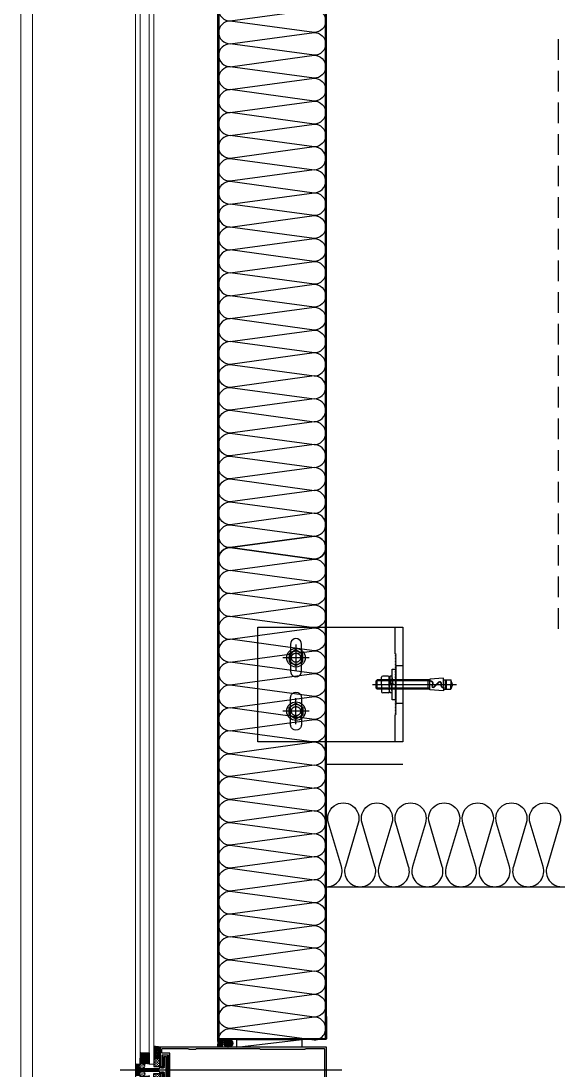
# Model space of a CAD drawing. Header units: millimetres. Extents: x -37526 to 92296, y -340 to 26760.
# Drawn here: x 38450 to 39153, y 16360 to 17734 of the extents above; entities that cross this region are included whole.
import ezdxf

# ---------------------------------------------------------------- set-up
doc = ezdxf.new("R2010")
doc.units = ezdxf.units.MM
doc.header["$LTSCALE"] = 60
for name, pattern in [('CENTER2', [28.575, 19.05, -3.175, 3.175, -3.175]), ('HID', [2.3, 1.5, -0.8]), ('HIDDEN', [2, 1, -1])]:
    doc.linetypes.add(name, pattern=pattern)
for name, color, linetype in [('A-ETC-8', 8, 'Continuous'), ('A-WP', 1, 'HID'), ('B-AR', 7, 'Continuous'), ('cen', 1, 'Continuous'), ('EGI', 6, 'Continuous'), ('fastener', 1, 'Continuous'), ('GLASS', 7, 'Continuous'), ('INSUL', 8, 'Continuous'), ('polyamide', 6, 'Continuous'), ('S-TEEL', 4, 'Continuous'), ('SEALANT', 252, 'Continuous'), ('W250', 7, 'Continuous')]:
    doc.layers.add(name, color=color, linetype=linetype)
doc.layers.add('A-WIN', color=4, linetype='Continuous', lineweight=9)
doc.layers.add('A-WIN-ELE', color=8, linetype='Continuous', lineweight=9)
pattern_1 = [(90, (81579.6663, 89232.96467), (-0.15875, 0.079375), [0, -0.15875])]
pattern_2 = [(225, (58237.0189, -22344.7967), (1.122532015, -1.122532015), []), (315, (58237.0189, -22344.7967), (1.122532015, 1.122532015), [])]
pattern_3 = [(270, (-24016.0779, 66483.7451), (1.5875, -1.5875), [1.5875, -1.5875])]
pattern_4 = [(315, (-462.3626, 2021.3178), (0.8838835, 0.8838835), []), (45, (-462.3626, 2021.3178), (-0.8838835, 0.8838835), [])]
pattern_5 = [(248.1986, (-173432.0886, -82748.5761), (0.464238432, -0.5222680618), [0, -0.625])]

# ---------------------------------------------------------------- blocks, each defined once
blk = doc.blocks.new('커튼월 히든바')
at = {"layer": 'GLASS', "transparency": 33554687}
h = blk.add_hatch(dxfattribs=at)
h.set_pattern_fill('ANSI37', color=253, scale=10, angle=90, style=0)
h.set_pattern_definition(pattern_4)
h.paths.add_polyline_path([(-182, 8.5, 0.198912), (-181.7, 7.8, 0.112366), (-194.3, 7.8, 0.198912), (-194, 8.5), (-194, 15.5), (-193, 15.5), (-193, 16.2, 0.414214), (-192.3, 15.5), (-183.8, 15.5, 0.414035), (-183.1, 16.2), (-183.1, 15.5), (-182, 15.5)])
h = blk.add_hatch(dxfattribs=at)
h.set_pattern_fill('ANSI37', color=253, scale=10, angle=270, style=0)
h.set_pattern_definition(pattern_4)
h.paths.add_polyline_path([(-182, -8.5, -0.198912), (-181.7, -7.8, -0.112366), (-194.3, -7.8, -0.198912), (-194, -8.5), (-194, -15.5), (-193, -15.5), (-193, -16.2, -0.414214), (-192.3, -15.5), (-183.8, -15.5, -0.414035), (-183.1, -16.2), (-183.1, -15.5), (-182, -15.5)])
at = {"layer": 'SEALANT', "transparency": 33554687}
h = blk.add_hatch(dxfattribs=at)
h.set_pattern_fill('ANSI37', color=253, scale=0.5)
h.set_pattern_definition(pattern_2)
h.paths.add_polyline_path([(-168, 14.5), (-176, 14.5), (-176, 31, 0.032752), (-168, 30)])
at = {"layer": 'SEALANT'}
h = blk.add_hatch(dxfattribs=at)
h.set_pattern_fill('DASH', color=253, scale=0.5, angle=90, style=0)
h.set_pattern_definition(pattern_3)
h.paths.add_polyline_path([(-168, 14.5), (-176, 14.5), (-176, 4.5), (-168, 4.5)])
at = {"layer": 'SEALANT', "transparency": 33554687}
h = blk.add_hatch(dxfattribs=at)
h.set_pattern_fill('DOTS', color=253, scale=0.5)
h.set_pattern_definition([(360, (-73304.1348, 247739.18495), (0.396875, 0.79375), [0, -0.79375])])
edge = h.paths.add_edge_path()
edge.add_line((-190.8, -8.2), (-191.2, -8.2))
edge.add_arc((-186, 40.5), 49, 263.9321, 271.3061)
edge.add_line((-184.9, -8.5), (-185.3, -8.5))
edge.add_line((-185.3, -8.5), (-185.8, -8.4))
edge.add_line((-185.8, -8.4), (-186.2, -8.3))
edge.add_line((-186.2, -8.3), (-186.7, -8.2))
edge.add_line((-186.7, -8.2), (-187.1, -8.1))
edge.add_line((-187.1, -8.1), (-187.6, -8))
edge.add_line((-187.6, -8), (-188, -7.9))
edge.add_line((-188, -7.9), (-188.4, -7.7))
edge.add_line((-188.4, -7.7), (-188.8, -7.5))
edge.add_line((-188.8, -7.5), (-189.1, -7.4))
edge.add_line((-189.1, -7.4), (-189.6, -7.7))
edge.add_line((-189.6, -7.7), (-190.2, -8))
edge.add_line((-190.2, -8), (-190.8, -8.2))
edge = h.paths.add_edge_path()
edge.add_line((-191.2, 8.2), (-190.8, 8.2))
edge.add_line((-190.8, 8.2), (-190.2, 8))
edge.add_line((-190.2, 8), (-189.6, 7.7))
edge.add_line((-189.6, 7.7), (-189.1, 7.4))
edge.add_line((-189.1, 7.4), (-188.8, 7.5))
edge.add_line((-188.8, 7.5), (-188.4, 7.7))
edge.add_line((-188.4, 7.7), (-188, 7.9))
edge.add_line((-188, 7.9), (-187.6, 8))
edge.add_line((-187.6, 8), (-187.1, 8.1))
edge.add_line((-187.1, 8.1), (-186.7, 8.2))
edge.add_line((-186.7, 8.2), (-186.2, 8.3))
edge.add_line((-186.2, 8.3), (-185.8, 8.4))
edge.add_line((-185.8, 8.4), (-185.3, 8.5))
edge.add_line((-185.3, 8.5), (-184.9, 8.5))
edge.add_arc((-186, -40.5), 49, 88.6939, 96.0686)
edge = h.paths.add_edge_path()
edge.add_line((-192.6, 8), (-192.4, 8.1))
edge.add_arc((-186, -40.5), 49, 97.4949, 99.7473)
edge.add_line((-194.3, 7.8), (-195, 7.5))
edge.add_line((-195, 7.5), (-199, 7.5))
edge.add_arc((-199, 8.5), 1, 190.5973, 270, ccw=False)
edge.add_arc((-290.7, 0), 91, -5.2405, 5.2405, ccw=False)
edge.add_arc((-199, -8.5), 1, 90, 169.4027, ccw=False)
edge.add_line((-199, -7.5), (-195, -7.5))
edge.add_line((-195, -7.5), (-194.3, -7.8))
edge.add_arc((-186, 40.5), 49, 260.2527, 262.5043)
edge.add_line((-192.4, -8.1), (-192.6, -8))
edge.add_line((-192.6, -8), (-193.2, -7.7))
edge.add_line((-193.2, -7.7), (-193.7, -7.4))
edge.add_line((-193.7, -7.4), (-194.1, -6.9))
edge.add_line((-194.1, -6.9), (-194.4, -6.4))
edge.add_line((-194.4, -6.4), (-194.6, -5.8))
edge.add_line((-194.6, -5.8), (-194.8, -5.2))
edge.add_line((-194.8, -5.2), (-194.8, -4.6))
edge.add_line((-194.8, -4.6), (-194.6, -3.9))
edge.add_line((-194.6, -3.9), (-194.4, -3.4))
edge.add_line((-194.4, -3.4), (-194.1, -2.8))
edge.add_line((-194.1, -2.8), (-193.7, -2.4))
edge.add_line((-193.7, -2.4), (-193.6, -2.3))
edge.add_line((-193.6, -2.3), (-193.7, -2))
edge.add_line((-193.7, -2), (-193.8, -1.6))
edge.add_line((-193.8, -1.6), (-193.9, -1.2))
edge.add_line((-193.9, -1.2), (-193.9, -0.8))
edge.add_line((-193.9, -0.8), (-194, -0.4))
edge.add_line((-194, -0.4), (-194, 0))
edge.add_line((-194, 0), (-194, 0.4))
edge.add_line((-194, 0.4), (-193.9, 0.8))
edge.add_line((-193.9, 0.8), (-193.9, 1.2))
edge.add_line((-193.9, 1.2), (-193.8, 1.6))
edge.add_line((-193.8, 1.6), (-193.7, 2))
edge.add_line((-193.7, 2), (-193.6, 2.3))
edge.add_line((-193.6, 2.3), (-193.7, 2.4))
edge.add_line((-193.7, 2.4), (-194.1, 2.8))
edge.add_line((-194.1, 2.8), (-194.4, 3.4))
edge.add_line((-194.4, 3.4), (-194.6, 3.9))
edge.add_line((-194.6, 3.9), (-194.8, 4.6))
edge.add_line((-194.8, 4.6), (-194.8, 5.2))
edge.add_line((-194.8, 5.2), (-194.6, 5.8))
edge.add_line((-194.6, 5.8), (-194.4, 6.4))
edge.add_line((-194.4, 6.4), (-194.1, 6.9))
edge.add_line((-194.1, 6.9), (-193.7, 7.4))
edge.add_line((-193.7, 7.4), (-193.2, 7.7))
edge.add_line((-193.2, 7.7), (-192.6, 8))
at = {"layer": 'SEALANT'}
h = blk.add_hatch(dxfattribs=at)
h.set_pattern_fill('DOTS', color=8, scale=10, angle=248.1986)
h.set_pattern_definition(pattern_5)
edge = h.paths.add_edge_path()
edge.add_ellipse((-191.4, 4.9), major_axis=(0, 3.37), ratio=1, start_angle=0, end_angle=360, ccw=False)
at = {"layer": 'SEALANT', "transparency": 33554687}
h = blk.add_hatch(dxfattribs=at)
h.set_pattern_fill('DOTS', color=253, scale=0.1, angle=90)
h.set_pattern_definition(pattern_1)
h.paths.add_polyline_path([(-167.9, 2.7), (-166.1, 2.7), (-166.1, 2.9), (-166.1, 3.8), (-166.1, 4.5), (-167.5, 4.5, -0.362029), (-168, 4.9, -0.057613), (-168.3, 2.5), (-168.1, 2.7, -0.198912)])
at = {"layer": 'SEALANT'}
h = blk.add_hatch(dxfattribs=at)
h.set_pattern_fill('DOTS', color=8, scale=10, angle=248.1986)
h.set_pattern_definition(pattern_5)
edge = h.paths.add_edge_path()
edge.add_ellipse((-191.4, -4.9), major_axis=(0, -3.37), ratio=1, start_angle=0, end_angle=360)
h = blk.add_hatch(dxfattribs=at)
h.set_pattern_fill('DASH', color=253, scale=0.5, angle=270, style=0)
h.set_pattern_definition(pattern_3)
h.paths.add_polyline_path([(-168, -14.5), (-176, -14.5), (-176, -4.5), (-168, -4.5)])
at = {"layer": 'SEALANT', "transparency": 33554687}
h = blk.add_hatch(dxfattribs=at)
h.set_pattern_fill('DOTS', color=253, scale=0.1, angle=270)
h.set_pattern_definition(pattern_1)
h.paths.add_polyline_path([(-167.9, -2.7), (-166.1, -2.7), (-166.1, -3), (-166.1, -3.8), (-166.1, -4.5), (-167.5, -4.5, 0.362029), (-168, -4.9, 0.057613), (-168.3, -2.5), (-168.1, -2.7, 0.198912)])
h = blk.add_hatch(dxfattribs=at)
h.set_pattern_fill('ANSI37', color=253, scale=0.5)
h.set_pattern_definition(pattern_2)
h.paths.add_polyline_path([(-168, -14.5), (-176, -14.5), (-176, -31, -0.032752), (-168, -30)])
at = {"layer": 'B-AR'}
for points in [[(-165.3, 19, -0.414214), (-164.3, 20), (-158, 20, -0.414214), (-157.5, 19.5), (-157.5, -19.5, -0.414214), (-158, -20), (-164.3, -20, -0.414214), (-165.3, -19), (-165.3, -4.7, 0.414214), (-165.5, -4.5), (-167.5, -4.5, 0.414214), (-168, -5), (-168, -30), (50, -30), (50, 30), (-168, 30), (-168, 5, 0.414214), (-167.5, 4.5), (-165.5, 4.5, 0.414214), (-165.3, 4.7)], [(-130.6, -28), (-165.2, -28, -0.414214), (-165.7, -27.5), (-165.7, -22.7, -0.414214), (-165.2, -22.2), (-155.8, -22.2, 0.414214), (-155.3, -21.7), (-155.3, 21.7, 0.414214), (-155.8, 22.2), (-165.2, 22.2, -0.414214), (-165.7, 22.7), (-165.7, 27.5, -0.414214), (-165.2, 28), (-130.6, 28), (-130.1, 27.5), (-120.9, 27.5), (-120.4, 28), (-37.6, 28), (-37.1, 27.5), (22.1, 27.5), (22.6, 28), (47, 28, -0.414214), (47.5, 27.5), (47.5, -27.5, -0.414214), (47, -28), (22.6, -28), (22.1, -27.5), (-37.1, -27.5), (-37.6, -28), (-120.4, -28), (-120.9, -27.5), (-130.1, -27.5)], [(-163.6, -2.7, -0.414214), (-162.6, -3.7), (-162.6, -4.6, 0.298217), (-162.9, -5.1, 0.298217), (-162.6, -5.5), (-162.6, -16.3, 0.298217), (-162.9, -16.8, 0.414214), (-162.4, -17.3), (-160.4, -17.3, 0.414214), (-159.9, -16.8, 0.236068), (-160.1, -16.4), (-160.1, -0.4, 0.236068), (-159.9, 0, 0.236068), (-160.1, 0.4), (-160.1, 16.4, 0.236068), (-159.9, 16.8, 0.414214), (-160.4, 17.3), (-162.4, 17.3, 0.414214), (-162.9, 16.8, 0.298217), (-162.6, 16.3), (-162.6, 5.5, 0.298217), (-162.9, 5.1, 0.298217), (-162.6, 4.6), (-162.6, 3.7, -0.414214), (-163.6, 2.7), (-167.9, 2.7, 0.198912), (-168.1, 2.7), (-169, 1.8, -0.198911), (-169.7, 1.5), (-195.8, 1.5, 0.414214), (-197.3, 0, 0.414214), (-195.8, -1.5), (-169.7, -1.5, -0.198912), (-169, -1.8), (-168.3, -2.5, 0.198912), (-167.6, -2.7)]]:
    blk.add_lwpolyline(points, format="xyb", close=True, dxfattribs=at)
at = {"layer": 'cen', "ltscale": 0.005}
blk.add_line((70, 0, 0), (-220, 0), dxfattribs=at)
at = {"layer": 'GLASS', "color": 1, "linetype": 'Continuous'}
for p, q in [((-193.3, 15.5, 0), (-193.3, 22.5, 0)), ((-182.8, 15.5, 0), (-182.8, 22.5, 0)), ((-193.3, -15.5, 0), (-193.3, -22.5, 0)), ((-182.8, -15.5, 0), (-182.8, -22.5, 0))]:
    blk.add_line(p, q, dxfattribs=at)
at = {"layer": 'GLASS', "color": 1, "linetype": 'Continuous', "elevation": 0}
for points in [[(-182, 8.5, 0.198912), (-181.7, 7.8, 0.112366), (-194.3, 7.8, 0.198912), (-194, 8.5), (-194, 15.5), (-193, 15.5), (-193, 16.2, 0.414214), (-192.3, 15.5), (-183.8, 15.5, 0.414035), (-183.1, 16.2), (-183.1, 15.5), (-182, 15.5)], [(-182, -8.5, -0.198912), (-181.7, -7.8, -0.112366), (-194.3, -7.8, -0.198912), (-194, -8.5), (-194, -15.5), (-193, -15.5), (-193, -16.2, -0.414214), (-192.3, -15.5), (-183.8, -15.5, -0.414035), (-183.1, -16.2), (-183.1, -15.5), (-182, -15.5)]]:
    blk.add_lwpolyline(points, format="xyb", close=True, dxfattribs=at)
for points in [[(-193, 15.5), (-193, 22.5), (-194, 22.5), (-194, 15.5)], [(-183.1, 15.5), (-183.1, 22.5), (-182, 22.5), (-182, 15.5)], [(-193, -15.5), (-193, -22.5), (-194, -22.5), (-194, -15.5)], [(-183.1, -15.5), (-183.1, -22.5), (-182, -22.5), (-182, -15.5)]]:
    blk.add_lwpolyline(points, close=True, dxfattribs=at)
for points in [[(-183.1, 16.2, -0.414214), (-183.8, 15.5), (-192.3, 15.5, -0.414214), (-193, 16.2), (-193, 22, -0.414214), (-192.5, 22.5), (-188.5, 22.5), (-188, 22), (-187.5, 22.5), (-183.6, 22.5, -0.414214), (-183.1, 22), (-183.1, 16.2)], [(-183.6, 16.2), (-183.6, 21.8, 0.414214), (-183.8, 22), (-192.3, 22, 0.414214), (-192.5, 21.8), (-192.5, 16.2, 0.414214), (-192.3, 16), (-183.8, 16, 0.414214), (-183.6, 16.2)], [(-183.1, -16.2, 0.414214), (-183.8, -15.5), (-192.3, -15.5, 0.414214), (-193, -16.2), (-193, -22, 0.414214), (-192.5, -22.5), (-188.5, -22.5), (-188, -22), (-187.5, -22.5), (-183.6, -22.5, 0.414214), (-183.1, -22), (-183.1, -16.2)], [(-183.6, -16.2), (-183.6, -21.8, -0.414214), (-183.8, -22), (-192.3, -22, -0.414214), (-192.5, -21.8), (-192.5, -16.2, -0.414214), (-192.3, -16), (-183.8, -16, -0.414214), (-183.6, -16.2)]]:
    blk.add_lwpolyline(points, format="xyb", dxfattribs=at)
at = {"layer": 'GLASS', "color": 8, "linetype": 'Continuous'}
for centre in [(-191.6, 21.2, 0), (-191.6, 19.7, 0), (-191.6, 18.2, 0), (-191.6, 16.7, 0), (-190.3, 21.2, 0), (-190.3, 19.7, 0), (-190.3, 18.2, 0), (-190.3, 16.7, 0), (-188.8, 21.2, 0), (-188.8, 19.7, 0), (-188.8, 18.2, 0), (-188.8, 16.7, 0), (-187.3, 21.2, 0), (-187.3, 19.7, 0), (-187.3, 18.2, 0), (-187.3, 16.7, 0), (-185.8, 21.2, 0), (-185.8, 19.7, 0), (-185.8, 18.2, 0), (-185.8, 16.7, 0), (-184.3, 21.2, 0), (-184.3, 19.7, 0), (-184.3, 18.2, 0), (-184.3, 16.7, 0)]:
    blk.add_circle(centre, 0.65, dxfattribs=at)
at = {"layer": 'polyamide', "color": 5}
blk.add_lwpolyline([(-159.7, -17.9), (-159.7, 0), (-159.7, -17.9), (-163.1, -17.9), (-163.1, -3.5), (-163.6, -3), (-166.1, -3), (-166.1, -3.8), (-165.6, -4.3), (-165.1, -4.3), (-165.1, -6.4), (-164.8, -6.7), (-164.8, -17), (-165.1, -17), (-165.1, -19), (-164.6, -19.5), (-158.2, -19.5), (-157.7, -19), (-157.7, -17), (-158, -17), (-158, -6.5), (-157.7, -6.5), (-157.7, -2), (-158, -2), (-158, 2), (-157.7, 2), (-157.7, 6.5), (-158, 6.5), (-158, 17), (-157.7, 17), (-157.7, 19), (-158.2, 19.5), (-164.6, 19.5), (-165.1, 19), (-165.1, 17), (-164.8, 17), (-164.8, 6.7), (-165.1, 6.4), (-165.1, 4.3), (-165.6, 4.3), (-166.1, 3.8), (-166.1, 2.9), (-163.6, 2.9), (-163.1, 3.4), (-163.1, 17.8), (-159.7, 17.8), (-159.7, 0)], dxfattribs=at)
at = {"layer": 'SEALANT', "color": 4}
for points in [[(-168, 30, -0.032752), (-176, 31)], [(-168, -30, 0.032752), (-176, -31)]]:
    blk.add_lwpolyline(points, format="xyb", dxfattribs=at)
for points in [[(-168, 14.5), (-176, 14.5), (-176, 4.5), (-168, 4.5)], [(-168, -14.5), (-176, -14.5), (-176, -4.5), (-168, -4.5)]]:
    blk.add_lwpolyline(points, close=True, dxfattribs=at)
at = {"layer": 'SEALANT', "color": 4, "elevation": 0}
blk.add_lwpolyline([(-200, 8.5, -0.046781), (-200, -8.5)], format="xyb", dxfattribs=at)
at = {"layer": 'SEALANT', "color": 8}
for centre, start, end in [((-179.4, 5.1), 346.7784, 359.2245), ((-179.4, -5.1), 0.7755, 13.2216)]:
    blk.add_arc(centre, 11.4, start, end, dxfattribs=at)
at = {"layer": 'SEALANT', "color": 4, "extrusion": (0, 0, -1)}
blk.add_ellipse((-191.4, 4.9, 0), major_axis=(0, 3.37), ratio=1, dxfattribs=at)
at = {"layer": 'SEALANT', "color": 4}
blk.add_ellipse((-191.4, -4.9, 0), major_axis=(0, -3.37), ratio=1, dxfattribs=at)
blk = doc.blocks.new('m12 set anchor')
at = {"layer": 'A-ETC-8'}
for p, q in [((0, 14), (-9.5, 14)), ((-4.8, 21), (-6, 19.8)), ((-6, 19.8), (6, 19.8)), ((-6, -49), (-6, 19.8)), ((-4.8, 21), (4.8, 21)), ((-4.8, -49), (-4.8, 21)), ((0, 26), (0, -84)), ((0, 14), (9.5, 14)), ((6, 19.8), (4.8, 21)), ((4.8, -49), (4.8, 21)), ((6, -49), (6, 19.8)), ((-11, 5.5), (-11, 12.5)), ((-10.8, 3), (-0.5, 4)), ((-10.8, 0), (-10.8, 3)), ((-10.8, 0), (-0.5, 1)), ((-10.8, 0), (0.5, 0)), ((0, 4), (-9.5, 4)), ((-5.5, 5.5), (-5.5, 12.5)), ((-0.5, 1), (-0.5, 4)), ((10.7, 3), (-0.5, 3)), ((0, 4), (9.5, 4)), ((0.5, 2), (10.7, 3)), ((0.5, -1), (0.5, 2)), ((0.5, -1), (10.7, 0)), ((5.5, 5.5), (5.5, 12.5)), ((10.7, 0), (10.7, 3)), ((11, 5.5), (11, 12.5)), ((-8.2, -67), (-7, -49)), ((-7, -49), (0, -49)), ((6, -46.6), (-6, -46.6)), ((2.6, -60.8), (-3.6, -54.7)), ((2.9, -60.5), (-3.2, -54.4)), ((0, -49), (3.9, -49)), ((7, -49), (4.4, -49)), ((8.2, -67), (7, -49)), ((-3.6, -67), (-8.2, -67)), ((-6, -67), (-6, -76.6)), ((-2.4, -64.1), (1.2, -64.1)), ((-2.4, -64.6), (1.2, -64.6)), ((-2.4, -67), (0, -67)), ((0, -67), (8.2, -67)), ((6, -67), (6, -76.6)), ((6, -69.4), (-6, -69.4)), ((6, -70.6), (-6, -70.6)), ((0, -79), (-6, -76.6)), ((-6, -76.6), (0, -76.6)), ((6, -76.6), (0, -76.6)), ((0, -79), (6, -76.6))]:
    blk.add_line(p, q, dxfattribs=at)
for centre, radius, start, end in [((-9.5, 12.5), 1.47, 90, 180), ((-7, 12.5), 1.47, 0, 90), ((-4, 12.5), 1.47, 90, 180), ((4, 12.5), 1.47, 0, 90), ((7, 12.5), 1.47, 90, 180), ((9.5, 12.5), 1.47, 0, 90), ((-9.5, 5.5), 1.47, 180, 270), ((-7, 5.5), 1.47, 270, 0), ((-4, 5.5), 1.47, 180, 270), ((4, 5.5), 1.47, 270, 0), ((7, 5.5), 1.47, 180, 270), ((9.5, 5.5), 1.47, 270, 0), ((-2.4, -53.5), 1.68, 45, 225), ((-2.4, -53.5), 1.2, 45, 225), ((1, -50.1), 3.6, 225, 18.0378), ((1, -50.1), 3.12, 225, 20.9333), ((-2.4, -65.8), 1.68, 90, 225.5847), ((-2.4, -65.8), 1.2, 90, 270), ((1.2, -62.2), 2.4, 270, 45), ((1.2, -62.2), 1.92, 270, 45)]:
    blk.add_arc(centre, radius, start, end, dxfattribs=at)
blk = doc.blocks.new('A$C34c8856c')
at = {"layer": 'fastener', "linetype": 'CENTER2'}
for p, q in [((-140, 52.2, 0), (-140, 17.8, 0)), ((-122.8, 35, 0), (-157.2, 35, 0)), ((-140, -52.2, 0), (-140, -17.8, 0)), ((-122.8, -35, 0), (-157.2, -35, 0))]:
    blk.add_line(p, q, dxfattribs=at)
at = {"layer": 'fastener'}
for points in [[(-140, 45.4), (-149, 40.2), (-149, 29.8), (-140, 24.6), (-131, 29.8), (-131, 40.2)], [(-140, -45.4), (-149, -40.2), (-149, -29.8), (-140, -24.6), (-131, -29.8), (-131, -40.2)]]:
    blk.add_lwpolyline(points, close=True, dxfattribs=at)
for centre, radius in [((-140, 35, 0), 12.2), ((-140, 35, 0), 9), ((-140, -35, 0), 12.2), ((-140, -35, 0), 9)]:
    blk.add_circle(centre, radius, dxfattribs=at)
at = {"layer": 'fastener', "linetype": 'HIDDEN'}
for centre in [(-140, 35, 0), (-140, -35, 0)]:
    blk.add_circle(centre, 6, dxfattribs=at)
at = {"layer": 'S-TEEL'}
for points in [[(-190, 75), (0, 75), (0, -75), (-190, -75)], [(-14, -20), (-14, 20), (-10, 20), (-9, 19), (-10, 18), (-9, 17), (-10, 16), (-9, 15), (-10, 14), (-9, 13), (-10, 12), (-9, 11), (-10, 10), (-9, 9), (-10, 8), (-9, 7), (-10, 6), (-9, 5), (-10, 4), (-9, 3), (-10, 2), (-9, 1), (-10, 0), (-9, -1), (-10, -2), (-9, -3), (-10, -4), (-9, -5), (-10, -6), (-9, -7), (-10, -8), (-9, -9), (-10, -10), (-9, -11), (-10, -12), (-9, -13), (-10, -14), (-9, -15), (-10, -16), (-9, -17), (-10, -18), (-9, -19), (-10, -20)]]:
    blk.add_lwpolyline(points, close=True, dxfattribs=at)
blk.add_lwpolyline([(-10, 40), (-10, 75), (0, 75), (0, -75), (-10, -75), (-10, -40), (-9, -39), (-10, -38), (-9, -37), (-10, -36), (-9, -35), (-10, -34), (-9, -33), (-10, -32), (-9, -31), (-10, -30), (-9, -29), (-10, -28), (-9, -27), (-10, -26), (-9, -25), (-10, -24), (-9, -23), (-10, -22), (-9, -21), (-10, -20), (-9, -19), (-10, -18), (-9, -17), (-10, -16), (-9, -15), (-10, -14), (-9, -13), (-10, -12), (-9, -11), (-10, -10), (-9, -9), (-10, -8), (-9, -7), (-10, -6), (-9, -5), (-10, -4), (-9, -3), (-10, -2), (-9, -1), (-10, 0), (-9, 1), (-10, 2), (-9, 3), (-10, 4), (-9, 5), (-10, 6), (-9, 7), (-10, 8), (-9, 9), (-10, 10), (-9, 11), (-10, 12), (-9, 13), (-10, 14), (-9, 15), (-10, 16), (-9, 17), (-10, 18), (-9, 19), (-10, 20), (-9, 21), (-10, 22), (-9, 23), (-10, 24), (-9, 25), (-10, 26), (-9, 27), (-10, 28), (-9, 29), (-10, 30), (-9, 31), (-10, 32), (-9, 33), (-10, 34), (-9, 35), (-10, 36), (-9, 37), (-10, 38), (-9, 39), (-10, 40)], dxfattribs=at)
for points in [[(-146.7, 15, 0.745357), (-133.3, 15, 0.072565), (-133, 17), (-133, 53, 0.072565), (-133.3, 55, 0.745355), (-146.7, 55, 0.072565), (-147, 53), (-147, 17, 0.072565)], [(-146.7, -15, -0.745357), (-133.3, -15, -0.072565), (-133, -17), (-133, -53, -0.072565), (-133.3, -55, -0.745355), (-146.7, -55, -0.072565), (-147, -53), (-147, -17, -0.072565)]]:
    blk.add_lwpolyline(points, format="xyb", close=True, dxfattribs=at)
at = {"layer": 'S-TEEL', "color": 1}
blk.add_lwpolyline([(0, -25), (-9, -25), (-9, 25), (0, 25)], close=True, dxfattribs=at)
at = {"layer": 'fastener', "rotation": 90}
blk.add_blockref('m12 set anchor', (-14, 0), dxfattribs=at)

msp = doc.modelspace()

# ---------------------------------------------------------------- hatches: boundary and pattern name
at = {"layer": 'SEALANT', "transparency": 33554687}
h = msp.add_hatch(dxfattribs=at)
h.set_pattern_fill('DOTS', color=8, scale=0.5, angle=270, style=0)
h.set_pattern_definition([(270, (-13082997.4347, -140465.6155), (0.79375, -0.396875), [0, -0.79375])])
edge = h.paths.add_edge_path()
edge.add_ellipse((38721.3, 16395), major_axis=(6.47, 0), ratio=0.77258, start_angle=0, end_angle=360, ccw=False)

# ---------------------------------------------------------------- linework, layer by layer
at = {"layer": 'A-WIN', "elevation": 0}
for points in [[(38606, 16368.5, -0.414214), (38605, 16367.5), (38601, 16367.5, -0.414214), (38600, 16368.5), (38600, 18989, -0.414214), (38601, 18990), (38605, 18990, -0.414214), (38606, 18989)], [(38624, 16368.5, -0.414214), (38623, 16367.5), (38619, 16367.5, -0.414214), (38618, 16368.5), (38618, 18989, -0.414214), (38619, 18990), (38623, 18990, -0.414214), (38624, 18989)]]:
    msp.add_lwpolyline(points, format="xyb", close=True, dxfattribs=at)
at = {"layer": 'A-WIN-ELE'}
msp.add_line((38465, 18990), (38465, 11017.5), dxfattribs=at)
at = {"layer": 'A-WIN-ELE', "elevation": 0}
msp.add_lwpolyline([(38600, 11017.5), (38450, 11017.5), (38450, 18990), (38600, 18990)], close=True, dxfattribs=at)
at = {"layer": 'A-WP', "ltscale": 0.3}
msp.add_line((39153, 17710), (39153, 16925.1), dxfattribs=at)
at = {"layer": 'EGI', "color": 8}
for p, q in [((38848.8, 16430, 0), (38848.8, 18927.5, 0)), ((38850, 16430, 0), (38850, 18927.5, 0)), ((38732.6, 16390), (38817.6, 16400))]:
    msp.add_line(p, q, dxfattribs=at)
at = {"layer": 'INSUL'}
for p, q in [((38950, 16760), (38850, 16760, 0)), ((38850, 16600), (39600, 16600))]:
    msp.add_line(p, q, dxfattribs=at)
at = {"layer": 'INSUL', "elevation": 0}
for points in [[(38707.6, 18956.3, -0.414214), (38708.8, 18957.5), (38848.8, 18957.5, -0.414214), (38850, 18956.3), (38850, 18927.5), (38848.8, 18927.5), (38848.8, 18956.3), (38708.8, 18956.3), (38708.8, 16401.2), (38848.8, 16401.2), (38848.8, 16430), (38850, 16430), (38850, 16401.2, -0.414214), (38848.8, 16400), (38708.8, 16400, -0.414214), (38707.6, 16401.2), (38707.6, 18956.3)], [(38708.8, 17748.9, 0.414316), (38723.8, 17734), (38833.8, 17748.9, -0.414316), (38848.8, 17733.9, -0.414316), (38833.8, 17719), (38723.8, 17733.9, 0.414316), (38708.8, 17718.9)], [(38708.8, 17719, 0.414316), (38723.8, 17704), (38833.8, 17718.9, -0.414316), (38848.8, 17704, -0.414316), (38833.8, 17689), (38723.8, 17703.9, 0.414316), (38708.8, 17689)], [(38708.8, 17689, 0.414316), (38723.8, 17674), (38833.8, 17689, -0.414316), (38848.8, 17674, -0.414316), (38833.8, 17659), (38723.8, 17674, 0.414316), (38708.8, 17659)], [(38708.8, 17659, 0.414316), (38723.8, 17644), (38833.8, 17659, -0.414316), (38848.8, 17644, -0.414316), (38833.8, 17629), (38723.8, 17644, 0.414316), (38708.8, 17629)], [(38708.8, 17629, 0.414316), (38723.8, 17614), (38833.8, 17629, -0.414316), (38848.8, 17614, -0.414316), (38833.8, 17599), (38723.8, 17614, 0.414316), (38708.8, 17599)], [(38708.8, 17599, 0.414316), (38723.8, 17584), (38833.8, 17599, -0.414316), (38848.8, 17584, -0.414316), (38833.8, 17569), (38723.8, 17584, 0.414316), (38708.8, 17569)], [(38708.8, 17539, -0.414316), (38723.8, 17554), (38833.8, 17539, 0.414316), (38848.8, 17554, 0.414316), (38833.8, 17569), (38723.8, 17554, -0.414316), (38708.8, 17569)], [(38708.8, 17509, -0.414316), (38723.8, 17524), (38833.8, 17509, 0.414316), (38848.8, 17524, 0.414316), (38833.8, 17539), (38723.8, 17524, -0.414316), (38708.8, 17539)], [(38708.8, 17509, 0.414316), (38723.8, 17494), (38833.8, 17509, -0.414316), (38848.8, 17494, -0.414316), (38833.8, 17479), (38723.8, 17494, 0.414316), (38708.8, 17479)], [(38708.8, 17479, 0.414316), (38723.8, 17464.1), (38833.8, 17479, -0.414316), (38848.8, 17464, -0.414316), (38833.8, 17449.1), (38723.8, 17464, 0.414316), (38708.8, 17449)], [(38708.8, 17449.1, 0.414316), (38723.8, 17434.1), (38833.8, 17449, -0.414316), (38848.8, 17434.1, -0.414316), (38833.8, 17419.1), (38723.8, 17434, 0.414316), (38708.8, 17419.1)], [(38708.8, 17419.1, 0.414316), (38723.8, 17404.1), (38833.8, 17419.1, -0.414316), (38848.8, 17404.1, -0.414316), (38833.8, 17389.1), (38723.8, 17404.1, 0.414316), (38708.8, 17389.1)], [(38708.8, 17389.1, 0.414316), (38723.8, 17374.1), (38833.8, 17389.1, -0.414316), (38848.8, 17374.1, -0.414316), (38833.8, 17359.1), (38723.8, 17374.1, 0.414316), (38708.8, 17359.1)], [(38708.8, 17359.1, 0.414316), (38723.8, 17344.1), (38833.8, 17359.1, -0.414316), (38848.8, 17344.1, -0.414316), (38833.8, 17329.1), (38723.8, 17344.1, 0.414316), (38708.8, 17329.1)], [(38708.8, 17329.1, 0.414316), (38723.8, 17314.1), (38833.8, 17329.1, -0.414316), (38848.8, 17314.1, -0.414316), (38833.8, 17299.1), (38723.8, 17314.1, 0.414316), (38708.8, 17299.1)], [(38708.8, 17269.1, -0.414316), (38723.8, 17284.1), (38833.8, 17269.1, 0.414316), (38848.8, 17284.1, 0.414316), (38833.8, 17299.1), (38723.8, 17284.1, -0.414316), (38708.8, 17299.1)], [(38708.8, 17239.1, -0.414316), (38723.8, 17254.1), (38833.8, 17239.1, 0.414316), (38848.8, 17254.1, 0.414316), (38833.8, 17269.1), (38723.8, 17254.1, -0.414316), (38708.8, 17269.1)], [(38708.8, 17209.1, -0.414316), (38723.8, 17224.1), (38833.8, 17209.1, 0.414316), (38848.8, 17224.1, 0.414316), (38833.8, 17239.1), (38723.8, 17224.1, -0.414316), (38708.8, 17239.1)], [(38708.8, 17179.1, -0.414316), (38723.8, 17194.1), (38833.8, 17179.1, 0.414316), (38848.8, 17194.1, 0.414316), (38833.8, 17209.1), (38723.8, 17194.1, -0.414316), (38708.8, 17209.1)], [(38708.8, 17149.1, -0.414316), (38723.8, 17164.1), (38833.8, 17149.2, 0.414316), (38848.8, 17164.1, 0.414316), (38833.8, 17179.1), (38723.8, 17164.2, -0.414316), (38708.8, 17179.1)], [(38708.8, 17119.2, -0.414316), (38723.8, 17134.1), (38833.8, 17119.2, 0.414316), (38848.8, 17134.2, 0.414316), (38833.8, 17149.1), (38723.8, 17134.2, -0.414316), (38708.8, 17149.2)], [(38708.8, 17089.2, -0.414316), (38723.8, 17104.2), (38833.8, 17089.2, 0.414316), (38848.8, 17104.2, 0.414316), (38833.8, 17119.2), (38723.8, 17104.2, -0.414316), (38708.8, 17119.2)], [(38708.8, 17059.2, -0.414316), (38723.8, 17074.2), (38833.8, 17059.2, 0.414316), (38848.8, 17074.2, 0.414316), (38833.8, 17089.2), (38723.8, 17074.2, -0.414316), (38708.8, 17089.2)], [(38708.8, 17029.2, -0.414316), (38723.8, 17044.2), (38833.8, 17029.2, 0.414316), (38848.8, 17044.2, 0.414316), (38833.8, 17059.2), (38723.8, 17044.2, -0.414316), (38708.8, 17059.2)], [(38708.8, 17059.2, 0.414316), (38723.8, 17044.2), (38833.8, 17059.2, -0.414316), (38848.8, 17044.2, -0.414316), (38833.8, 17029.2), (38723.8, 17044.2, 0.414316), (38708.8, 17029.2)], [(38708.8, 17029.2, 0.414316), (38723.8, 17014.2), (38833.8, 17029.2, -0.414316), (38848.8, 17014.2, -0.414316), (38833.8, 16999.2), (38723.8, 17014.2, 0.414316), (38708.8, 16999.2)], [(38708.8, 16999.2, 0.414316), (38723.8, 16984.2), (38833.8, 16999.2, -0.414316), (38848.8, 16984.2, -0.414316), (38833.8, 16969.2), (38723.8, 16984.2, 0.414316), (38708.8, 16969.2)], [(38708.8, 16969.2, 0.414316), (38723.8, 16954.2), (38833.8, 16969.2, -0.414316), (38848.8, 16954.2, -0.414316), (38833.8, 16939.2), (38723.8, 16954.2, 0.414316), (38708.8, 16939.2)], [(38708.8, 16939.2, 0.414316), (38723.8, 16924.2), (38833.8, 16939.2, -0.414316), (38848.8, 16924.2, -0.414316), (38833.8, 16909.2), (38723.8, 16924.2, 0.414316), (38708.8, 16909.2)], [(38708.8, 16909.2, 0.414316), (38723.8, 16894.2), (38833.8, 16909.2, -0.414316), (38848.8, 16894.2, -0.414316), (38833.8, 16879.2), (38723.8, 16894.2, 0.414316), (38708.8, 16879.2)], [(38708.8, 16879.2, 0.414316), (38723.8, 16864.3), (38833.8, 16879.2, -0.414316), (38848.8, 16864.2, -0.414316), (38833.8, 16849.3), (38723.8, 16864.2, 0.414316), (38708.8, 16849.2)], [(38708.8, 16849.3, 0.414316), (38723.8, 16834.3), (38833.8, 16849.2, -0.414316), (38848.8, 16834.3, -0.414316), (38833.8, 16819.3), (38723.8, 16834.2, 0.414316), (38708.8, 16819.3)], [(38708.8, 16819.3, 0.414316), (38723.8, 16804.3), (38833.8, 16819.3, -0.414316), (38848.8, 16804.3, -0.414316), (38833.8, 16789.3), (38723.8, 16804.3, 0.414316), (38708.8, 16789.3)], [(38708.8, 16759.3, -0.414316), (38723.8, 16774.3), (38833.8, 16759.3, 0.414316), (38848.8, 16774.3, 0.414316), (38833.8, 16789.3), (38723.8, 16774.3, -0.414316), (38708.8, 16789.3)], [(38708.8, 16729.3, -0.414316), (38723.8, 16744.3), (38833.8, 16729.3, 0.414316), (38848.8, 16744.3, 0.414316), (38833.8, 16759.3), (38723.8, 16744.3, -0.414316), (38708.8, 16759.3)], [(38708.8, 16699.3, -0.414316), (38723.8, 16714.3), (38833.8, 16699.3, 0.414316), (38848.8, 16714.3, 0.414316), (38833.8, 16729.3), (38723.8, 16714.3, -0.414316), (38708.8, 16729.3)], [(38850, 16600, 0.509267), (38869.4, 16626.7), (38852.6, 16683.3, -1.372593), (38891.4, 16683.3), (38874.6, 16626.7, 0.509267), (38894, 16600, 0.509267), (38913.4, 16626.7), (38896.6, 16683.3, -1.372593), (38935.4, 16683.3), (38918.6, 16626.7, 0.509267), (38938, 16600, 0.509267), (38957.4, 16626.7), (38940.6, 16683.3, -1.372593), (38979.4, 16683.3), (38962.6, 16626.7, 0.509267), (38982, 16600, 0.509267), (39001.4, 16626.7), (38984.6, 16683.3, -1.372593), (39023.4, 16683.3), (39006.6, 16626.7, 0.509267), (39026, 16600, 0.509267), (39045.4, 16626.7), (39028.6, 16683.3, -1.372593), (39067.4, 16683.3), (39050.6, 16626.7, 0.509267), (39070, 16600, 0.509267), (39089.4, 16626.7), (39072.6, 16683.3, -1.372593), (39111.4, 16683.3), (39094.6, 16626.7, 0.509267), (39114, 16600, 0.509267), (39133.4, 16626.7), (39116.6, 16683.3, -1.372593), (39155.4, 16683.3), (39138.6, 16626.7, 0.509267), (39158, 16600, 0.509267)], [(38708.8, 16669.3, -0.414316), (38723.8, 16684.3), (38833.8, 16669.3, 0.414316), (38848.8, 16684.3, 0.414316), (38833.8, 16699.3), (38723.8, 16684.3, -0.414316), (38708.8, 16699.3)], [(38708.8, 16639.3, -0.414316), (38723.8, 16654.3), (38833.8, 16639.3, 0.414316), (38848.8, 16654.3, 0.414316), (38833.8, 16669.3), (38723.8, 16654.3, -0.414316), (38708.8, 16669.3)], [(38708.8, 16609.3, -0.414316), (38723.8, 16624.3), (38833.8, 16609.3, 0.414316), (38848.8, 16624.3, 0.414316), (38833.8, 16639.3), (38723.8, 16624.3, -0.414316), (38708.8, 16639.3)], [(38708.8, 16579.3, -0.414316), (38723.8, 16594.3), (38833.8, 16579.3, 0.414316), (38848.8, 16594.3, 0.414316), (38833.8, 16609.3), (38723.8, 16594.3, -0.414316), (38708.8, 16609.3)], [(38708.8, 16579.3, 0.414316), (38723.8, 16564.4), (38833.8, 16579.3, -0.414316), (38848.8, 16564.3, -0.414316), (38833.8, 16549.4), (38723.8, 16564.3, 0.414316), (38708.8, 16549.3)], [(38708.8, 16549.4, 0.414316), (38723.8, 16534.4), (38833.8, 16549.3, -0.414316), (38848.8, 16534.4, -0.414316), (38833.8, 16519.4), (38723.8, 16534.3, 0.414316), (38708.8, 16519.4)], [(38708.8, 16489.4, -0.414316), (38723.8, 16504.4), (38833.8, 16489.4, 0.414316), (38848.8, 16504.4, 0.414316), (38833.8, 16519.4), (38723.8, 16504.4, -0.414316), (38708.8, 16519.4)], [(38708.8, 16459.4, -0.414316), (38723.8, 16474.4), (38833.8, 16459.4, 0.414316), (38848.8, 16474.4, 0.414316), (38833.8, 16489.4), (38723.8, 16474.4, -0.414316), (38708.8, 16489.4)], [(38708.8, 16459.4, 0.414316), (38723.8, 16444.4), (38833.8, 16459.4, -0.414316), (38848.8, 16444.4, -0.414316), (38833.8, 16429.4), (38723.8, 16444.4, 0.414316), (38708.8, 16429.4)], [(38840.9, 16401.2, 0.276066), (38848.8, 16414.4, 0.414316), (38833.8, 16429.4), (38723.8, 16414.4, -0.414316), (38708.8, 16429.4)], [(38708.9, 16401.2, -0.379469), (38723.8, 16414.4), (38833.8, 16399.4, 0.070472), (38838, 16400)], [(38709.1, 16401.2, -0.052233), (38708.8, 16404.3)], [(38708.8, 16399.4, -0.010013), (38708.8, 16400, -0.010013)]]:
    msp.add_lwpolyline(points, format="xyb", dxfattribs=at)
msp.add_lwpolyline([(38732.6, 16400), (38817.6, 16400), (38817.6, 16390), (38732.6, 16390)], close=True, dxfattribs=at)
at = {"layer": 'SEALANT', "color": 4}
msp.add_arc((38675.8, 16395.6), 32.2, 350.0003, 9.9998, dxfattribs=at)
at = {"layer": 'SEALANT', "color": 8}
for radius, start, end in [(33.7, 350.449, 7.491), (35.2, 350.859, 7.1705), (36.7, 351.2351, 6.8764), (38.2, 351.5814, 6.6055), (39.7, 2.5109, 6.3552), (41.2, 4.3615, 6.1232), (42.7, 5.2159, 5.9076)]:
    msp.add_arc((38675.8, 16395.6), radius, start, end, dxfattribs=at)
at = {"layer": 'SEALANT', "color": 4, "extrusion": (0, 0, -1)}
msp.add_ellipse((38721.3, 16395), major_axis=(6.47, 0), ratio=0.77258, dxfattribs=at)

# ---------------------------------------------------------------- block references
at = {"layer": 'A-ETC-8'}
msp.add_blockref('A$C34c8856c', (38950, 16865), dxfattribs=at)
at = {"layer": 'W250'}
msp.add_blockref('커튼월 히든바', (38800, 16360), dxfattribs=at)

doc.saveas('drawing.dxf')
